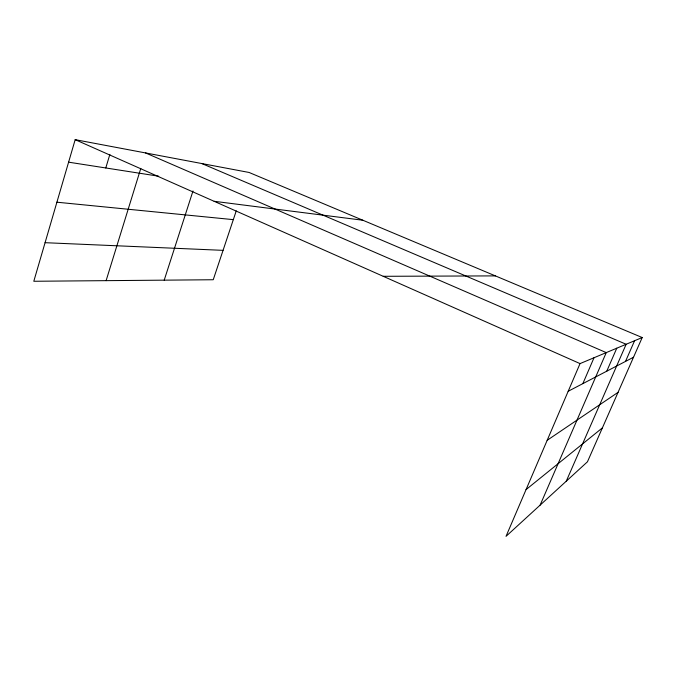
<?xml version="1.0" encoding="UTF-8"?>
<svg xmlns="http://www.w3.org/2000/svg" width="676" height="676" viewBox="0 0 676 676"><rect width="100%" height="100%" fill="white"/><g stroke="black" fill="none" stroke-linecap="round" stroke-linejoin="round"><path stroke-width="1.01" d="M642.2 337.535L580.042 363.603L506.028 536.338L587.444 461.809L642.2 337.535L249.081 172.464L75.18 139.662L33.8 281.267L213.236 279.746L236.254 210.861M105.786 167.961L109.867 154.398M106.107 280.658L140.811 168.366M164.209 280.16L192.99 190.97M582.847 383.638L594.01 357.748M540.124 505.133L606.254 352.61L145.585 152.945M606.761 371.183L616.774 348.199M566.243 481.219L626.153 344.261L201.837 163.558M625.503 361.423L634.587 340.729M526.055 489.601L602.392 427.883M547.18 440.296L618.058 392.342M568.178 391.277L633.513 357.249M383.216 276.298L495.398 275.892M45.072 242.692L223.055 250.348M56.902 202.2L233.321 219.641M214.106 201.287L362.809 220.224M68.606 162.172L158.691 176.208M75.18 139.662L580.042 363.603"/></g></svg>
